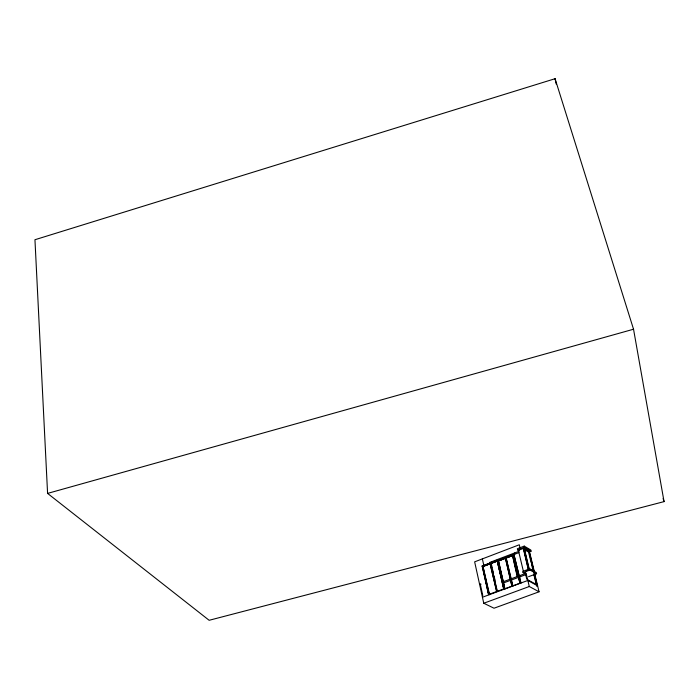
<?xml version="1.0" encoding="UTF-8"?>
<svg xmlns="http://www.w3.org/2000/svg" width="699" height="699" viewBox="0 0 699 699"><rect width="100%" height="100%" fill="white"/><g stroke="black" fill="none" stroke-linecap="round" stroke-linejoin="round"><path stroke-width="1.05" d="M529.038 551.939L531.065 551.17L530.777 549.991L524.233 546.102L517.374 548.715L517.662 549.895L519.313 550.864M517.662 549.895L524.521 547.282L531.065 551.17M529.44 569.737L524.25 548.243L523.568 548.505L528.418 569.807L523.236 548.304L523.927 548.051L529.388 551.275L534.333 571.625M533.826 571.66L528.89 551.31L523.743 548.278L518.378 550.314L523.507 571.799M524.425 548.951L523.743 549.213L528.549 552.053L529.239 551.791L523.236 548.304M518.702 551.406L489.781 562.407L496.701 591.669L489.92 563.001M489.16 594.762L488.479 594.412L482.135 565.954L497.74 560.021L498.413 560.397L504.966 588.916L503.612 588.82L497.068 560.283L503.953 588.995L504.634 588.741L498.081 560.214L513.844 554.22L520.938 583.01L513.844 554.22M497.408 560.467L482.476 566.138L488.819 594.587M491.03 563.202L518.981 552.586M528.383 551.345L529.064 551.083L534.254 572.455M528.706 551.537L529.388 551.275M480.335 584.399L480.999 584.146L480.379 584.609M528.558 576.692L536.57 573.722L536.273 572.525L529.72 568.811L522.791 571.398L523.079 572.603L526.391 574.447L503.114 583.097M528.418 569.807L529.108 569.554L523.927 548.051M526.216 570.786L528.933 569.772L523.743 548.278M523.079 572.603L530.008 570.017L536.57 573.722M502.843 581.9L525.115 573.617M533.389 571.992L534.08 571.738M488.479 594.412L489.842 594.508L489.37 592.403M496.36 591.494L497.382 591.424L490.584 562.739L497.041 591.249M511.913 586.05L505.263 557.479L511.913 586.05L512.935 585.972L505.936 557.225L512.603 585.797M513.494 554.674L519.916 583.088L520.606 582.835M482.441 597.243L527.841 580.467L537.618 585.823L536.614 585.893L533.687 573.844M483.76 603.246L529.292 586.513L539.069 591.8L494.027 608.217L483.76 603.246L474.647 561.839L519.287 544.774L520.248 548.802M536.614 585.893L537.295 585.648L534.613 574.595M555.067 78.707L34.95 239.731L47.584 493.407L209.141 620.293L664.05 501.62L633.539 329.229L555.067 78.707L556.194 84.029M47.584 493.407L633.539 329.229M503.612 588.82L504.285 589.17M482.135 565.954L482.826 566.321M519.916 583.088L513.748 555.731M527.745 579.794L536.264 584.469M529.265 569.012L532.481 570.83M512.472 555.382L517.181 576.57M663.106 498.501L664.05 501.62M534.691 573.774L539.069 591.8M528.872 553.381L531.1 562.538M531.59 564.574L533.32 571.695M534.01 574.028L536.683 585.072M524.233 546.102L524.521 547.282M529.72 568.811L530.008 570.017M526.076 573.119L529.292 586.513M525.159 572.42L526.801 579.279M514.455 553.023L514.735 554.202M519.803 575.592L520.091 576.789M512.813 554.927L517.863 576.308M512.481 555.058L517.522 576.439M497.74 560.021L504.294 588.567M491.397 564.224L492.122 567.413M492.603 569.545L493.573 573.809M494.053 575.932L495.023 580.196M482.362 558.885L483.996 566.19M489.492 594.333L482.799 565.701L489.151 594.167M480.222 583.892L482.799 595.565M497.234 560.982L482.293 566.662L497.234 560.982M497.4 561.079L482.467 566.749L488.645 594.5L503.778 588.908L497.4 561.079M513.328 555.189L498.238 560.913L513.328 555.189M513.494 555.286L498.413 561.009L504.8 588.829L520.091 583.176L513.494 555.286"/></g></svg>
